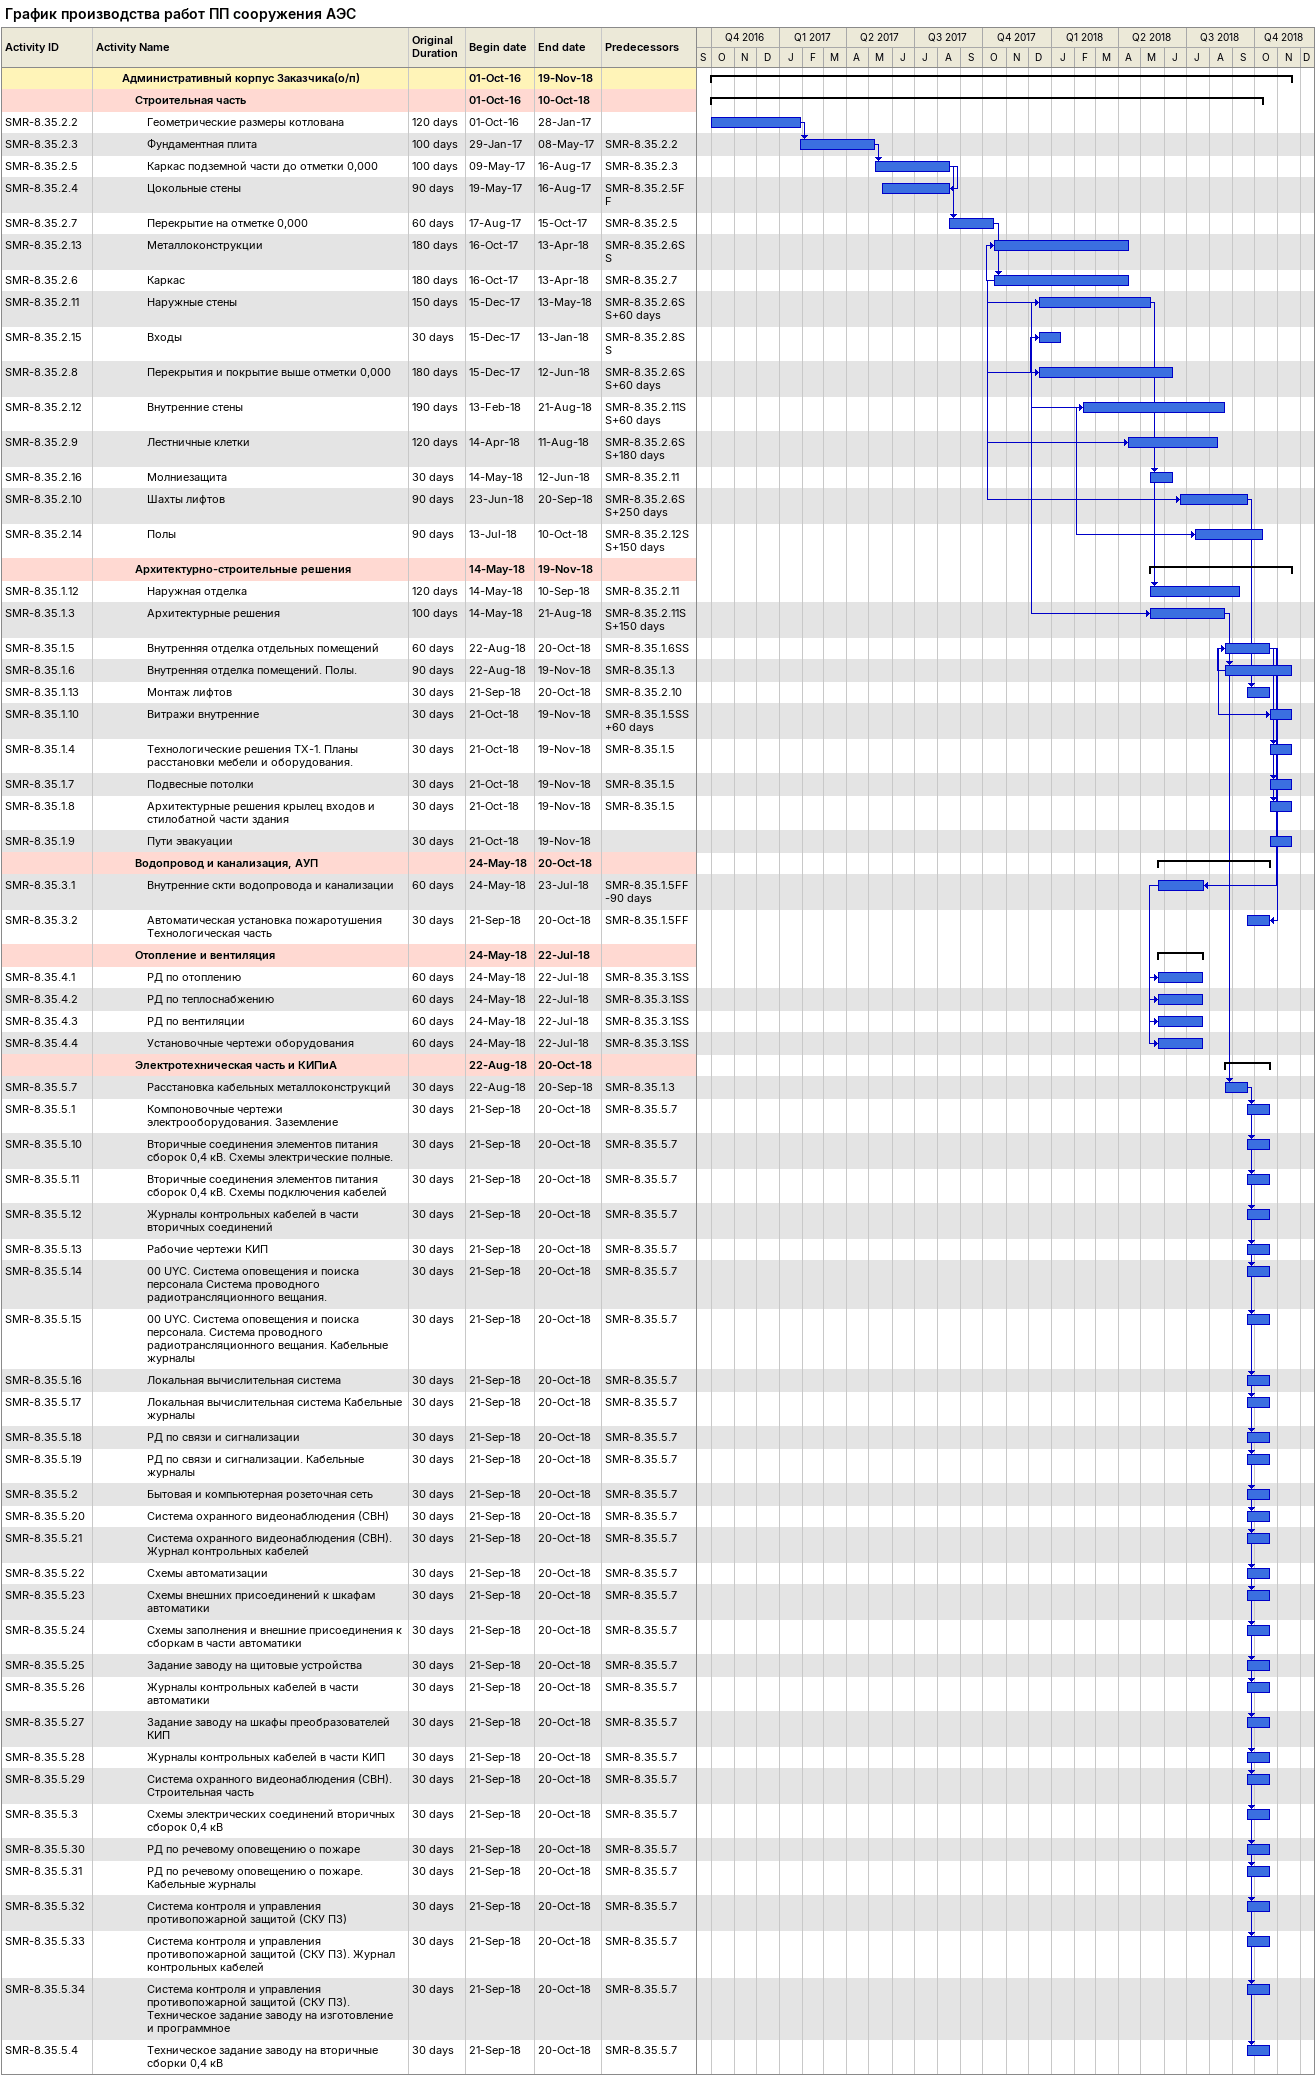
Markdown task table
График производства работ ПП сооружения АЭС

| ID | Level | Task | Original duration | Start | Finish | Predecessors |
|---|---|---|---|---|---|---|
|  | 3 | **Административный корпус Заказчика(о/п)** |  | 2016-10-01 | 2018-11-19 |  |
|  | 4 | **Строительная часть** |  | 2016-10-01 | 2018-10-10 |  |
| SMR-8.35.2.2 | 5 | Геометрические размеры котлована | 120d | 2016-10-01 | 2017-01-28 |  |
| SMR-8.35.2.3 | 5 | Фундаментная плита | 100d | 2017-01-29 | 2017-05-08 | SMR-8.35.2.2 |
| SMR-8.35.2.5 | 5 | Каркас подземной части до отметки 0,000 | 100d | 2017-05-09 | 2017-08-16 | SMR-8.35.2.3 |
| SMR-8.35.2.4 | 5 | Цокольные стены | 90d | 2017-05-19 | 2017-08-16 | SMR-8.35.2.5FF |
| SMR-8.35.2.7 | 5 | Перекрытие на отметке 0,000 | 60d | 2017-08-17 | 2017-10-15 | SMR-8.35.2.5 |
| SMR-8.35.2.13 | 5 | Металлоконструкции | 180d | 2017-10-16 | 2018-04-13 | SMR-8.35.2.6SS |
| SMR-8.35.2.6 | 5 | Каркас | 180d | 2017-10-16 | 2018-04-13 | SMR-8.35.2.7 |
| SMR-8.35.2.11 | 5 | Наружные стены | 150d | 2017-12-15 | 2018-05-13 | SMR-8.35.2.6SS+60d |
| SMR-8.35.2.15 | 5 | Входы | 30d | 2017-12-15 | 2018-01-13 | SMR-8.35.2.8SS |
| SMR-8.35.2.8 | 5 | Перекрытия и покрытие выше отметки 0,000 | 180d | 2017-12-15 | 2018-06-12 | SMR-8.35.2.6SS+60d |
| SMR-8.35.2.12 | 5 | Внутренние стены | 190d | 2018-02-13 | 2018-08-21 | SMR-8.35.2.11SS+60d |
| SMR-8.35.2.9 | 5 | Лестничные клетки | 120d | 2018-04-14 | 2018-08-11 | SMR-8.35.2.6SS+180d |
| SMR-8.35.2.16 | 5 | Молниезащита | 30d | 2018-05-14 | 2018-06-12 | SMR-8.35.2.11 |
| SMR-8.35.2.10 | 5 | Шахты лифтов | 90d | 2018-06-23 | 2018-09-20 | SMR-8.35.2.6SS+250d |
| SMR-8.35.2.14 | 5 | Полы | 90d | 2018-07-13 | 2018-10-10 | SMR-8.35.2.12SS+150d |
|  | 4 | **Архитектурно-строительные решения** |  | 2018-05-14 | 2018-11-19 |  |
| SMR-8.35.1.12 | 5 | Наружная отделка | 120d | 2018-05-14 | 2018-09-10 | SMR-8.35.2.11 |
| SMR-8.35.1.3 | 5 | Архитектурные решения | 100d | 2018-05-14 | 2018-08-21 | SMR-8.35.2.11SS+150d |
| SMR-8.35.1.5 | 5 | Внутренняя отделка отдельных помещений | 60d | 2018-08-22 | 2018-10-20 | SMR-8.35.1.6SS |
| SMR-8.35.1.6 | 5 | Внутренняя отделка помещений. Полы. | 90d | 2018-08-22 | 2018-11-19 | SMR-8.35.1.3 |
| SMR-8.35.1.13 | 5 | Монтаж лифтов | 30d | 2018-09-21 | 2018-10-20 | SMR-8.35.2.10 |
| SMR-8.35.1.10 | 5 | Витражи внутренние | 30d | 2018-10-21 | 2018-11-19 | SMR-8.35.1.5SS+60d |
| SMR-8.35.1.4 | 5 | Технологические решения ТХ-1. Планы расстановки мебели и оборудования. | 30d | 2018-10-21 | 2018-11-19 | SMR-8.35.1.5 |
| SMR-8.35.1.7 | 5 | Подвесные потолки | 30d | 2018-10-21 | 2018-11-19 | SMR-8.35.1.5 |
| SMR-8.35.1.8 | 5 | Архитектурные решения крылец входов и стилобатной части здания | 30d | 2018-10-21 | 2018-11-19 | SMR-8.35.1.5 |
| SMR-8.35.1.9 | 5 | Пути эвакуации | 30d | 2018-10-21 | 2018-11-19 |  |
|  | 4 | **Водопровод и канализация, АУП** |  | 2018-05-24 | 2018-10-20 |  |
| SMR-8.35.3.1 | 5 | Внутренние скти водопровода и канализации | 60d | 2018-05-24 | 2018-07-23 | SMR-8.35.1.5FF-90d |
| SMR-8.35.3.2 | 5 | Автоматическая установка пожаротушения Технологическая часть | 30d | 2018-09-21 | 2018-10-20 | SMR-8.35.1.5FF |
|  | 4 | **Отопление и вентиляция** |  | 2018-05-24 | 2018-07-22 |  |
| SMR-8.35.4.1 | 5 | РД по отоплению | 60d | 2018-05-24 | 2018-07-22 | SMR-8.35.3.1SS |
| SMR-8.35.4.2 | 5 | РД по теплоснабжению | 60d | 2018-05-24 | 2018-07-22 | SMR-8.35.3.1SS |
| SMR-8.35.4.3 | 5 | РД по вентиляции | 60d | 2018-05-24 | 2018-07-22 | SMR-8.35.3.1SS |
| SMR-8.35.4.4 | 5 | Установочные чертежи оборудования | 60d | 2018-05-24 | 2018-07-22 | SMR-8.35.3.1SS |
|  | 4 | **Электротехническая часть и КИПиА** |  | 2018-08-22 | 2018-10-20 |  |
| SMR-8.35.5.7 | 5 | Расстановка кабельных металлоконструкций | 30d | 2018-08-22 | 2018-09-20 | SMR-8.35.1.3 |
| SMR-8.35.5.1 | 5 | Компоновочные чертежи электрооборудования. Заземление | 30d | 2018-09-21 | 2018-10-20 | SMR-8.35.5.7 |
| SMR-8.35.5.10 | 5 | Вторичные соединения элементов питания сборок 0,4 кВ. Схемы электрические полные. | 30d | 2018-09-21 | 2018-10-20 | SMR-8.35.5.7 |
| SMR-8.35.5.11 | 5 | Вторичные соединения элементов питания сборок 0,4 кВ. Схемы подключения кабелей | 30d | 2018-09-21 | 2018-10-20 | SMR-8.35.5.7 |
| SMR-8.35.5.12 | 5 | Журналы контрольных кабелей в части вторичных соединений | 30d | 2018-09-21 | 2018-10-20 | SMR-8.35.5.7 |
| SMR-8.35.5.13 | 5 | Рабочие чертежи КИП | 30d | 2018-09-21 | 2018-10-20 | SMR-8.35.5.7 |
| SMR-8.35.5.14 | 5 | 00 UYC. Система оповещения и поиска персонала Система проводного радиотрансляционного вещания. | 30d | 2018-09-21 | 2018-10-20 | SMR-8.35.5.7 |
| SMR-8.35.5.15 | 5 | 00 UYC. Система оповещения и поиска персонала. Система проводного радиотрансляционного вещания. Кабельные журналы | 30d | 2018-09-21 | 2018-10-20 | SMR-8.35.5.7 |
| SMR-8.35.5.16 | 5 | Локальная вычислительная система | 30d | 2018-09-21 | 2018-10-20 | SMR-8.35.5.7 |
| SMR-8.35.5.17 | 5 | Локальная вычислительная система Кабельные журналы | 30d | 2018-09-21 | 2018-10-20 | SMR-8.35.5.7 |
| SMR-8.35.5.18 | 5 | РД по связи и сигнализации | 30d | 2018-09-21 | 2018-10-20 | SMR-8.35.5.7 |
| SMR-8.35.5.19 | 5 | РД по связи и сигнализации. Кабельные журналы | 30d | 2018-09-21 | 2018-10-20 | SMR-8.35.5.7 |
| SMR-8.35.5.2 | 5 | Бытовая и компьютерная розеточная сеть | 30d | 2018-09-21 | 2018-10-20 | SMR-8.35.5.7 |
| SMR-8.35.5.20 | 5 | Система охранного видеонаблюдения (СВН) | 30d | 2018-09-21 | 2018-10-20 | SMR-8.35.5.7 |
| SMR-8.35.5.21 | 5 | Система охранного видеонаблюдения (СВН). Журнал контрольных кабелей | 30d | 2018-09-21 | 2018-10-20 | SMR-8.35.5.7 |
| SMR-8.35.5.22 | 5 | Схемы автоматизации | 30d | 2018-09-21 | 2018-10-20 | SMR-8.35.5.7 |
| SMR-8.35.5.23 | 5 | Схемы внешних присоединений к шкафам автоматики | 30d | 2018-09-21 | 2018-10-20 | SMR-8.35.5.7 |
| SMR-8.35.5.24 | 5 | Схемы заполнения и внешние присоединения к сборкам в части автоматики | 30d | 2018-09-21 | 2018-10-20 | SMR-8.35.5.7 |
| SMR-8.35.5.25 | 5 | Задание заводу на щитовые устройства | 30d | 2018-09-21 | 2018-10-20 | SMR-8.35.5.7 |
| SMR-8.35.5.26 | 5 | Журналы контрольных кабелей в части автоматики | 30d | 2018-09-21 | 2018-10-20 | SMR-8.35.5.7 |
| SMR-8.35.5.27 | 5 | Задание заводу на шкафы преобразователей КИП | 30d | 2018-09-21 | 2018-10-20 | SMR-8.35.5.7 |
| SMR-8.35.5.28 | 5 | Журналы контрольных кабелей в части КИП | 30d | 2018-09-21 | 2018-10-20 | SMR-8.35.5.7 |
| SMR-8.35.5.29 | 5 | Система охранного видеонаблюдения (СВН). Строительная часть | 30d | 2018-09-21 | 2018-10-20 | SMR-8.35.5.7 |
| SMR-8.35.5.3 | 5 | Схемы электрических соединений вторичных сборок 0,4 кВ | 30d | 2018-09-21 | 2018-10-20 | SMR-8.35.5.7 |
| SMR-8.35.5.30 | 5 | РД по речевому оповещению о пожаре | 30d | 2018-09-21 | 2018-10-20 | SMR-8.35.5.7 |
| SMR-8.35.5.31 | 5 | РД по речевому оповещению о пожаре. Кабельные журналы | 30d | 2018-09-21 | 2018-10-20 | SMR-8.35.5.7 |
| SMR-8.35.5.32 | 5 | Система контроля и управления противопожарной защитой (СКУ ПЗ) | 30d | 2018-09-21 | 2018-10-20 | SMR-8.35.5.7 |
| SMR-8.35.5.33 | 5 | Система контроля и управления противопожарной защитой (СКУ ПЗ). Журнал контрольных кабелей | 30d | 2018-09-21 | 2018-10-20 | SMR-8.35.5.7 |
| SMR-8.35.5.34 | 5 | Система контроля и управления противопожарной защитой (СКУ ПЗ). Техническое задание заводу на изготовление и программное | 30d | 2018-09-21 | 2018-10-20 | SMR-8.35.5.7 |
| SMR-8.35.5.4 | 5 | Техническое задание заводу на вторичные сборки 0,4 кВ | 30d | 2018-09-21 | 2018-10-20 | SMR-8.35.5.7 |
